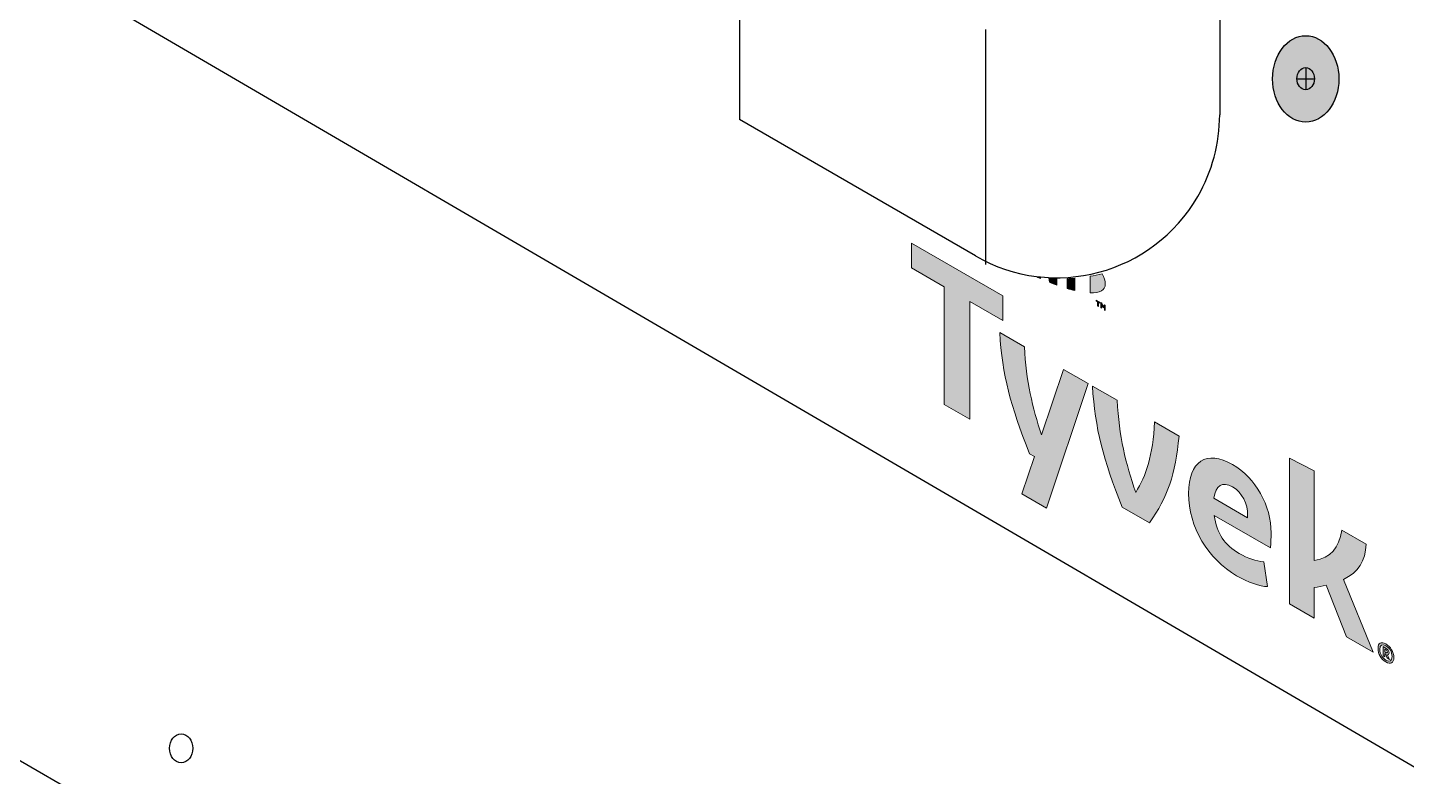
# Model space of a CAD drawing. Header units: inches. Extents: x -24 to 76, y -57 to 19.
# Drawn here: x -12.358 to -10.24, y 8.124 to 9.274 of the extents above; entities that cross this region are included whole.
import ezdxf

# ---------------------------------------------------------------- set-up
doc = ezdxf.new("R2010")
doc.units = ezdxf.units.IN
doc.header["$MEASUREMENT"] = 0
for name, color, linetype, lineweight in [('G-ANNO-TTLB', 7, 'Continuous', 0), ('TYVEK', 7, 'Continuous', 0), ('WALL SCRATCH', 7, 'Continuous', 0), ('X-REF - TRACED', 7, 'Continuous', 0)]:
    doc.layers.add(name, color=color, linetype=linetype, lineweight=lineweight)

# ---------------------------------------------------------------- blocks, each defined once
blk = doc.blocks.new('Block_94')
at = {"layer": 'WALL SCRATCH', "true_color": 0x003b71, "transparency": 33554687}
h = blk.add_hatch(color=156, dxfattribs=at)
h.dxf.hatch_style = 2
edge = h.paths.add_edge_path()
edge.add_ellipse((-10.3948, 9.195), major_axis=(0, 0.0664), ratio=0.766948, start_angle=0, end_angle=360)
at = {"layer": 'WALL SCRATCH', "color": 18, "lineweight": 25, "true_color": 0x080808}
for p, q in [((-10.3948, 9.2125), (-10.3948, 9.1783)), ((-10.4084, 9.1954), (-10.3813, 9.1954))]:
    blk.add_line(p, q, dxfattribs=at)
at = {"layer": 'WALL SCRATCH', "color": 8, "lineweight": 25, "true_color": 0x808080}
blk.add_lwpolyline([(-10.402, 9.124)], dxfattribs=at)
at = {"layer": 'WALL SCRATCH', "color": 18, "lineweight": 25, "true_color": 0x000000}
blk.add_ellipse((-10.3948, 9.195), major_axis=(0, 0.0664), ratio=0.766948, dxfattribs=at)
at = {"layer": 'WALL SCRATCH', "color": 18, "lineweight": 25, "true_color": 0x080808}
blk.add_ellipse((-10.3948, 9.1954), major_axis=(0, 0.0171), ratio=0.788846, dxfattribs=at)
blk = doc.blocks.new('Block_91')
at = {"layer": 'WALL SCRATCH'}
blk.add_blockref('Block_94', (0, 0), dxfattribs=at)
blk = doc.blocks.new('Block_86')
at = {"layer": 'WALL SCRATCH'}
blk.add_blockref('Block_91', (0, 0), dxfattribs=at)
blk = doc.blocks.new('Block_401')
at = {"layer": 'X-REF - TRACED', "true_color": 0x848484, "transparency": 33554687}
h = blk.add_hatch(color=252, dxfattribs=at)
h.dxf.hatch_style = 2
edge = h.paths.add_edge_path()
edge.add_spline(control_points=[(-10.7025, 8.8805), (-10.7025, 8.8704), (-10.7109, 8.8659), (-10.7258, 8.8665), (-10.7258, 8.8665), (-10.7258, 8.8921), (-10.7258, 8.8921), (-10.7196, 8.893), (-10.7134, 8.8944), (-10.7073, 8.8959), (-10.7041, 8.8901), (-10.7025, 8.8848), (-10.7025, 8.8805)], knot_values=[0, 0, 0, 0, 1, 1, 1, 2, 2, 2, 3, 3, 3, 4, 4, 4, 4], degree=3, periodic=0)
h = blk.add_hatch(color=252, dxfattribs=at)
h.dxf.hatch_style = 2
edge = h.paths.add_edge_path()
edge.add_spline(control_points=[(-10.8076, 8.8909), (-10.8058, 8.8907), (-10.8041, 8.8904), (-10.8023, 8.8902), (-10.8023, 8.8902), (-10.8023, 8.8886), (-10.8023, 8.8886), (-10.8037, 8.8891), (-10.8057, 8.89), (-10.8076, 8.8909)], knot_values=[0, 0, 0, 0, 1, 1, 1, 2, 2, 2, 3, 3, 3, 3], degree=3, periodic=0)
h = blk.add_hatch(color=252, dxfattribs=at)
h.dxf.hatch_style = 2
edge = h.paths.add_edge_path()
edge.add_spline(control_points=[(-10.7769, 8.8882), (-10.7769, 8.8882), (-10.7769, 8.8784), (-10.7769, 8.8784), (-10.78, 8.8796), (-10.7848, 8.8814), (-10.788, 8.8827), (-10.788, 8.8827), (-10.7894, 8.8889), (-10.7894, 8.8889), (-10.7853, 8.8884), (-10.7811, 8.8883), (-10.7769, 8.8882)], knot_values=[0, 0, 0, 0, 1, 1, 1, 2, 2, 2, 3, 3, 3, 4, 4, 4, 4], degree=3, periodic=0)
h = blk.add_hatch(color=252, dxfattribs=at)
h.dxf.hatch_style = 2
edge = h.paths.add_edge_path()
edge.add_spline(control_points=[(-10.7493, 8.889), (-10.7493, 8.889), (-10.7493, 8.87), (-10.7493, 8.87), (-10.7528, 8.8709), (-10.7582, 8.8723), (-10.7609, 8.8732), (-10.7609, 8.8732), (-10.7609, 8.8883), (-10.7609, 8.8883), (-10.7571, 8.8883), (-10.7532, 8.8886), (-10.7493, 8.889)], knot_values=[0, 0, 0, 0, 1, 1, 1, 2, 2, 2, 3, 3, 3, 4, 4, 4, 4], degree=3, periodic=0)
h = blk.add_hatch(color=252, dxfattribs=at)
h.dxf.hatch_style = 2
edge = h.paths.add_edge_path()
edge.add_spline(control_points=[(-10.7165, 8.8555), (-10.7165, 8.8555), (-10.7165, 8.8541), (-10.7165, 8.8541), (-10.7165, 8.8541), (-10.7143, 8.853), (-10.7143, 8.853), (-10.7143, 8.853), (-10.7143, 8.8465), (-10.7143, 8.8465), (-10.7143, 8.8465), (-10.713, 8.8457), (-10.713, 8.8457), (-10.713, 8.8457), (-10.713, 8.8522), (-10.713, 8.8522), (-10.713, 8.8522), (-10.7109, 8.8509), (-10.7109, 8.8509), (-10.7109, 8.8509), (-10.7109, 8.8523), (-10.7109, 8.8523), (-10.7109, 8.8523), (-10.7165, 8.8555), (-10.7165, 8.8555)], knot_values=[0, 0, 0, 0, 1, 1, 1, 2, 2, 2, 3, 3, 3, 4, 4, 4, 5, 5, 5, 6, 6, 6, 7, 7, 7, 8, 8, 8, 8], degree=3, periodic=0)
edge = h.paths.add_edge_path()
edge.add_spline(control_points=[(-10.7039, 8.8483), (-10.7039, 8.8483), (-10.7059, 8.8458), (-10.7059, 8.8458), (-10.7059, 8.8458), (-10.708, 8.8507), (-10.708, 8.8507), (-10.708, 8.8507), (-10.7094, 8.8515), (-10.7094, 8.8515), (-10.7094, 8.8515), (-10.7094, 8.8436), (-10.7094, 8.8436), (-10.7094, 8.8436), (-10.7082, 8.8429), (-10.7082, 8.8429), (-10.7082, 8.8429), (-10.7082, 8.8484), (-10.7082, 8.8484), (-10.7082, 8.8484), (-10.7059, 8.8434), (-10.7059, 8.8434), (-10.7059, 8.8434), (-10.7058, 8.8434), (-10.7058, 8.8434), (-10.7058, 8.8434), (-10.7037, 8.8459), (-10.7037, 8.8459), (-10.7037, 8.8459), (-10.7037, 8.8404), (-10.7037, 8.8404), (-10.7037, 8.8404), (-10.7025, 8.8396), (-10.7025, 8.8396), (-10.7025, 8.8396), (-10.7025, 8.8475), (-10.7025, 8.8475), (-10.7025, 8.8475), (-10.7039, 8.8483), (-10.7039, 8.8483)], knot_values=[0, 0, 0, 0, 1, 1, 1, 2, 2, 2, 3, 3, 3, 4, 4, 4, 5, 5, 5, 6, 6, 6, 7, 7, 7, 8, 8, 8, 9, 9, 9, 10, 10, 10, 11, 11, 11, 12, 12, 12, 13, 13, 13, 13], degree=3, periodic=0)
at = {"layer": 'X-REF - TRACED'}
for points, knots in [([(-10.7025, 8.8805), (-10.7025, 8.8704), (-10.7109, 8.8659), (-10.7258, 8.8665), (-10.7258, 8.8665), (-10.7258, 8.8921), (-10.7258, 8.8921), (-10.7196, 8.893), (-10.7134, 8.8944), (-10.7073, 8.8959), (-10.7041, 8.8901), (-10.7025, 8.8848), (-10.7025, 8.8805)], [0, 0, 0, 0, 1, 1, 1, 2, 2, 2, 3, 3, 3, 4, 4, 4, 4]), ([(-10.8076, 8.8909), (-10.8058, 8.8907), (-10.8041, 8.8904), (-10.8023, 8.8902), (-10.8023, 8.8902), (-10.8023, 8.8886), (-10.8023, 8.8886), (-10.8037, 8.8891), (-10.8057, 8.89), (-10.8076, 8.8909)], [0, 0, 0, 0, 1, 1, 1, 2, 2, 2, 3, 3, 3, 3]), ([(-10.7769, 8.8882), (-10.7769, 8.8882), (-10.7769, 8.8784), (-10.7769, 8.8784), (-10.78, 8.8796), (-10.7848, 8.8814), (-10.788, 8.8827), (-10.788, 8.8827), (-10.7894, 8.8889), (-10.7894, 8.8889), (-10.7853, 8.8884), (-10.7811, 8.8883), (-10.7769, 8.8882)], [0, 0, 0, 0, 1, 1, 1, 2, 2, 2, 3, 3, 3, 4, 4, 4, 4]), ([(-10.7493, 8.889), (-10.7493, 8.889), (-10.7493, 8.87), (-10.7493, 8.87), (-10.7528, 8.8709), (-10.7582, 8.8723), (-10.7609, 8.8732), (-10.7609, 8.8732), (-10.7609, 8.8883), (-10.7609, 8.8883), (-10.7571, 8.8883), (-10.7532, 8.8886), (-10.7493, 8.889)], [0, 0, 0, 0, 1, 1, 1, 2, 2, 2, 3, 3, 3, 4, 4, 4, 4]), ([(-10.7165, 8.8555), (-10.7165, 8.8555), (-10.7165, 8.8541), (-10.7165, 8.8541), (-10.7165, 8.8541), (-10.7143, 8.853), (-10.7143, 8.853), (-10.7143, 8.853), (-10.7143, 8.8465), (-10.7143, 8.8465), (-10.7143, 8.8465), (-10.713, 8.8457), (-10.713, 8.8457), (-10.713, 8.8457), (-10.713, 8.8522), (-10.713, 8.8522), (-10.713, 8.8522), (-10.7109, 8.8509), (-10.7109, 8.8509), (-10.7109, 8.8509), (-10.7109, 8.8523), (-10.7109, 8.8523), (-10.7109, 8.8523), (-10.7165, 8.8555), (-10.7165, 8.8555)], [0, 0, 0, 0, 1, 1, 1, 2, 2, 2, 3, 3, 3, 4, 4, 4, 5, 5, 5, 6, 6, 6, 7, 7, 7, 8, 8, 8, 8]), ([(-10.7039, 8.8483), (-10.7039, 8.8483), (-10.7059, 8.8458), (-10.7059, 8.8458), (-10.7059, 8.8458), (-10.708, 8.8507), (-10.708, 8.8507), (-10.708, 8.8507), (-10.7094, 8.8515), (-10.7094, 8.8515), (-10.7094, 8.8515), (-10.7094, 8.8436), (-10.7094, 8.8436), (-10.7094, 8.8436), (-10.7082, 8.8429), (-10.7082, 8.8429), (-10.7082, 8.8429), (-10.7082, 8.8484), (-10.7082, 8.8484), (-10.7082, 8.8484), (-10.7059, 8.8434), (-10.7059, 8.8434), (-10.7059, 8.8434), (-10.7058, 8.8434), (-10.7058, 8.8434), (-10.7058, 8.8434), (-10.7037, 8.8459), (-10.7037, 8.8459), (-10.7037, 8.8459), (-10.7037, 8.8404), (-10.7037, 8.8404), (-10.7037, 8.8404), (-10.7025, 8.8396), (-10.7025, 8.8396), (-10.7025, 8.8396), (-10.7025, 8.8475), (-10.7025, 8.8475), (-10.7025, 8.8475), (-10.7039, 8.8483), (-10.7039, 8.8483)], [0, 0, 0, 0, 1, 1, 1, 2, 2, 2, 3, 3, 3, 4, 4, 4, 5, 5, 5, 6, 6, 6, 7, 7, 7, 8, 8, 8, 9, 9, 9, 10, 10, 10, 11, 11, 11, 12, 12, 12, 13, 13, 13, 13])]:
    blk.add_open_spline(points, degree=3, knots=knots, dxfattribs=at)
blk = doc.blocks.new('Block_405')
at = {"layer": 'X-REF - TRACED', "true_color": 0x848484, "transparency": 33554687}
h = blk.add_hatch(color=252, dxfattribs=at)
h.dxf.hatch_style = 2
h.paths.add_polyline_path([(-10.8601, 8.862), (-11.0004, 8.943), (-11.0004, 8.9049), (-10.9498, 8.8757), (-10.9498, 8.6952), (-10.9108, 8.6727), (-10.9108, 8.8532), (-10.8601, 8.8239)])
h = blk.add_hatch(color=252, dxfattribs=at)
h.dxf.hatch_style = 2
edge = h.paths.add_edge_path()
edge.add_spline(control_points=[(-10.6269, 8.6684), (-10.6294, 8.6164), (-10.6397, 8.5861), (-10.6558, 8.5601), (-10.6713, 8.6044), (-10.6814, 8.6464), (-10.6844, 8.7016), (-10.6844, 8.7016), (-10.7223, 8.7234), (-10.7223, 8.7234), (-10.7182, 8.6583), (-10.7059, 8.6109), (-10.6765, 8.5374), (-10.6765, 8.5374), (-10.6348, 8.5134), (-10.6348, 8.5134), (-10.6065, 8.5535), (-10.5948, 8.587), (-10.5893, 8.6467), (-10.5893, 8.6467), (-10.6269, 8.6684), (-10.6269, 8.6684)], knot_values=[0, 0, 0, 0, 1, 1, 1, 2, 2, 2, 3, 3, 3, 4, 4, 4, 5, 5, 5, 6, 6, 6, 7, 7, 7, 7], degree=3, periodic=0)
h = blk.add_hatch(color=252, dxfattribs=at)
h.dxf.hatch_style = 2
edge = h.paths.add_edge_path()
edge.add_spline(control_points=[(-10.4839, 8.5212), (-10.4839, 8.5212), (-10.5357, 8.5511), (-10.5357, 8.5511), (-10.5332, 8.5708), (-10.5229, 8.5777), (-10.5071, 8.5686), (-10.4921, 8.56), (-10.4839, 8.5423), (-10.4839, 8.525), (-10.4839, 8.525), (-10.4839, 8.5212), (-10.4839, 8.5212)], knot_values=[0, 0, 0, 0, 1, 1, 1, 2, 2, 2, 3, 3, 3, 4, 4, 4, 4], degree=3, periodic=0)
edge = h.paths.add_edge_path()
edge.add_spline(control_points=[(-10.4479, 8.4979), (-10.4479, 8.5397), (-10.4714, 8.5823), (-10.5071, 8.6029), (-10.5471, 8.6261), (-10.5747, 8.6082), (-10.5747, 8.5586), (-10.5747, 8.5068), (-10.5447, 8.4576), (-10.5008, 8.4322), (-10.4829, 8.4219), (-10.4651, 8.4159), (-10.4532, 8.4154), (-10.4532, 8.4154), (-10.4591, 8.4534), (-10.4591, 8.4534), (-10.4708, 8.4546), (-10.4836, 8.4586), (-10.4971, 8.4662), (-10.5187, 8.4789), (-10.5316, 8.4975), (-10.5351, 8.5246), (-10.5351, 8.5246), (-10.449, 8.4748), (-10.449, 8.4748), (-10.4484, 8.4807), (-10.4479, 8.4886), (-10.4479, 8.4979)], knot_values=[0, 0, 0, 0, 1, 1, 1, 2, 2, 2, 3, 3, 3, 4, 4, 4, 5, 5, 5, 6, 6, 6, 7, 7, 7, 8, 8, 8, 9, 9, 9, 9], degree=3, periodic=0)
h = blk.add_hatch(color=252, dxfattribs=at)
h.dxf.hatch_style = 2
edge = h.paths.add_edge_path()
edge.add_spline(control_points=[(-10.3365, 8.4264), (-10.3147, 8.4372), (-10.3028, 8.4544), (-10.3019, 8.4808), (-10.3019, 8.4808), (-10.3393, 8.5023), (-10.3393, 8.5023), (-10.3436, 8.4746), (-10.3562, 8.4598), (-10.3818, 8.4557), (-10.3818, 8.4557), (-10.3818, 8.5933), (-10.3818, 8.5933), (-10.3818, 8.5933), (-10.4194, 8.6129), (-10.4194, 8.6129), (-10.4194, 8.6129), (-10.4194, 8.389), (-10.4194, 8.389), (-10.4194, 8.389), (-10.3818, 8.3672), (-10.3818, 8.3672), (-10.3818, 8.3672), (-10.3818, 8.4141), (-10.3818, 8.4141), (-10.3753, 8.415), (-10.3693, 8.4162), (-10.3634, 8.4176), (-10.3634, 8.4176), (-10.3322, 8.3386), (-10.3322, 8.3386), (-10.3322, 8.3386), (-10.2914, 8.315), (-10.2914, 8.315), (-10.2914, 8.315), (-10.3365, 8.4264), (-10.3365, 8.4264)], knot_values=[0, 0, 0, 0, 1, 1, 1, 2, 2, 2, 3, 3, 3, 4, 4, 4, 5, 5, 5, 6, 6, 6, 7, 7, 7, 8, 8, 8, 9, 9, 9, 10, 10, 10, 11, 11, 11, 12, 12, 12, 12], degree=3, periodic=0)
at = {"layer": 'X-REF - TRACED'}
blk.add_lwpolyline([(-10.8601, 8.862), (-11.0004, 8.943), (-11.0004, 8.9049), (-10.9498, 8.8757), (-10.9498, 8.6952), (-10.9108, 8.6727), (-10.9108, 8.8532), (-10.8601, 8.8239)], close=True, dxfattribs=at)
for points, knots in [([(-10.6269, 8.6684), (-10.6294, 8.6164), (-10.6397, 8.5861), (-10.6558, 8.5601), (-10.6713, 8.6044), (-10.6814, 8.6464), (-10.6844, 8.7016), (-10.6844, 8.7016), (-10.7223, 8.7234), (-10.7223, 8.7234), (-10.7182, 8.6583), (-10.7059, 8.6109), (-10.6765, 8.5374), (-10.6765, 8.5374), (-10.6348, 8.5134), (-10.6348, 8.5134), (-10.6065, 8.5535), (-10.5948, 8.587), (-10.5893, 8.6467), (-10.5893, 8.6467), (-10.6269, 8.6684), (-10.6269, 8.6684)], [0, 0, 0, 0, 1, 1, 1, 2, 2, 2, 3, 3, 3, 4, 4, 4, 5, 5, 5, 6, 6, 6, 7, 7, 7, 7]), ([(-10.4479, 8.4979), (-10.4479, 8.5397), (-10.4714, 8.5823), (-10.5071, 8.6029), (-10.5471, 8.6261), (-10.5747, 8.6082), (-10.5747, 8.5586), (-10.5747, 8.5068), (-10.5447, 8.4576), (-10.5008, 8.4322), (-10.4829, 8.4219), (-10.4651, 8.4159), (-10.4532, 8.4154), (-10.4532, 8.4154), (-10.4591, 8.4534), (-10.4591, 8.4534), (-10.4708, 8.4546), (-10.4836, 8.4586), (-10.4971, 8.4662), (-10.5187, 8.4789), (-10.5316, 8.4975), (-10.5351, 8.5246), (-10.5351, 8.5246), (-10.449, 8.4748), (-10.449, 8.4748), (-10.4484, 8.4807), (-10.4479, 8.4886), (-10.4479, 8.4979)], [0, 0, 0, 0, 1, 1, 1, 2, 2, 2, 3, 3, 3, 4, 4, 4, 5, 5, 5, 6, 6, 6, 7, 7, 7, 8, 8, 8, 9, 9, 9, 9]), ([(-10.3365, 8.4264), (-10.3147, 8.4372), (-10.3028, 8.4544), (-10.3019, 8.4808), (-10.3019, 8.4808), (-10.3393, 8.5023), (-10.3393, 8.5023), (-10.3436, 8.4746), (-10.3562, 8.4598), (-10.3818, 8.4557), (-10.3818, 8.4557), (-10.3818, 8.5933), (-10.3818, 8.5933), (-10.3818, 8.5933), (-10.4194, 8.6129), (-10.4194, 8.6129), (-10.4194, 8.6129), (-10.4194, 8.389), (-10.4194, 8.389), (-10.4194, 8.389), (-10.3818, 8.3672), (-10.3818, 8.3672), (-10.3818, 8.3672), (-10.3818, 8.4141), (-10.3818, 8.4141), (-10.3753, 8.415), (-10.3693, 8.4162), (-10.3634, 8.4176), (-10.3634, 8.4176), (-10.3322, 8.3386), (-10.3322, 8.3386), (-10.3322, 8.3386), (-10.2914, 8.315), (-10.2914, 8.315), (-10.2914, 8.315), (-10.3365, 8.4264), (-10.3365, 8.4264)], [0, 0, 0, 0, 1, 1, 1, 2, 2, 2, 3, 3, 3, 4, 4, 4, 5, 5, 5, 6, 6, 6, 7, 7, 7, 8, 8, 8, 9, 9, 9, 10, 10, 10, 11, 11, 11, 12, 12, 12, 12]), ([(-10.4839, 8.5212), (-10.4839, 8.5212), (-10.5357, 8.5511), (-10.5357, 8.5511), (-10.5332, 8.5708), (-10.5229, 8.5777), (-10.5071, 8.5686), (-10.4921, 8.56), (-10.4839, 8.5423), (-10.4839, 8.525), (-10.4839, 8.525), (-10.4839, 8.5212), (-10.4839, 8.5212)], [0, 0, 0, 0, 1, 1, 1, 2, 2, 2, 3, 3, 3, 4, 4, 4, 4])]:
    blk.add_open_spline(points, degree=3, knots=knots, dxfattribs=at)
blk = doc.blocks.new('Block_404')
at = {"layer": 'X-REF - TRACED', "true_color": 0x848484, "transparency": 33554687}
h = blk.add_hatch(color=252, dxfattribs=at)
h.dxf.hatch_style = 2
edge = h.paths.add_edge_path()
edge.add_spline(control_points=[(-10.7665, 8.749), (-10.7665, 8.749), (-10.8003, 8.6483), (-10.8003, 8.6483), (-10.8146, 8.6904), (-10.824, 8.7311), (-10.8268, 8.7838), (-10.8268, 8.7838), (-10.8647, 8.8056), (-10.8647, 8.8056), (-10.8606, 8.7405), (-10.8483, 8.6932), (-10.8189, 8.6196), (-10.8189, 8.6196), (-10.8114, 8.6153), (-10.8114, 8.6153), (-10.8114, 8.6153), (-10.8306, 8.5577), (-10.8306, 8.5577), (-10.8306, 8.5577), (-10.793, 8.536), (-10.793, 8.536), (-10.793, 8.536), (-10.7289, 8.7273), (-10.7289, 8.7273), (-10.7289, 8.7273), (-10.7665, 8.749), (-10.7665, 8.749)], knot_values=[0, 0, 0, 0, 1, 1, 1, 2, 2, 2, 3, 3, 3, 4, 4, 4, 5, 5, 5, 6, 6, 6, 7, 7, 7, 8, 8, 8, 9, 9, 9, 9], degree=3, periodic=0)
at = {"layer": 'X-REF - TRACED'}
blk.add_open_spline([(-10.7665, 8.749), (-10.7665, 8.749), (-10.8003, 8.6483), (-10.8003, 8.6483), (-10.8146, 8.6904), (-10.824, 8.7311), (-10.8268, 8.7838), (-10.8268, 8.7838), (-10.8647, 8.8056), (-10.8647, 8.8056), (-10.8606, 8.7405), (-10.8483, 8.6932), (-10.8189, 8.6196), (-10.8189, 8.6196), (-10.8114, 8.6153), (-10.8114, 8.6153), (-10.8114, 8.6153), (-10.8306, 8.5577), (-10.8306, 8.5577), (-10.8306, 8.5577), (-10.793, 8.536), (-10.793, 8.536), (-10.793, 8.536), (-10.7289, 8.7273), (-10.7289, 8.7273), (-10.7289, 8.7273), (-10.7665, 8.749), (-10.7665, 8.749)], degree=3, knots=[0, 0, 0, 0, 1, 1, 1, 2, 2, 2, 3, 3, 3, 4, 4, 4, 5, 5, 5, 6, 6, 6, 7, 7, 7, 8, 8, 8, 9, 9, 9, 9], dxfattribs=at)
blk.add_blockref('Block_405', (0, 0), dxfattribs=at)
blk = doc.blocks.new('Block_406')
at = {"layer": 'X-REF - TRACED', "true_color": 0x848484, "transparency": 33554687}
h = blk.add_hatch(color=252, dxfattribs=at)
h.dxf.hatch_style = 2
edge = h.paths.add_edge_path()
edge.add_spline(control_points=[(-10.2718, 8.3144), (-10.2718, 8.3144), (-10.2733, 8.3152), (-10.2733, 8.3152), (-10.2733, 8.3152), (-10.2733, 8.3194), (-10.2733, 8.3194), (-10.2733, 8.3194), (-10.2718, 8.3184), (-10.2718, 8.3184), (-10.2703, 8.3176), (-10.2694, 8.3166), (-10.2694, 8.315), (-10.2694, 8.3134), (-10.2703, 8.3134), (-10.2718, 8.3144)], knot_values=[0, 0, 0, 0, 1, 1, 1, 2, 2, 2, 3, 3, 3, 4, 4, 4, 5, 5, 5, 5], degree=3, periodic=0)
edge = h.paths.add_edge_path()
edge.add_spline(control_points=[(-10.2668, 8.3136), (-10.2668, 8.3165), (-10.2684, 8.3191), (-10.2718, 8.3211), (-10.2718, 8.3211), (-10.2759, 8.3234), (-10.2759, 8.3234), (-10.2759, 8.3234), (-10.2759, 8.3094), (-10.2759, 8.3094), (-10.2759, 8.3094), (-10.2733, 8.3077), (-10.2733, 8.3077), (-10.2733, 8.3077), (-10.2733, 8.3127), (-10.2733, 8.3127), (-10.2733, 8.3127), (-10.2719, 8.3119), (-10.2719, 8.3119), (-10.2712, 8.3098), (-10.2703, 8.3077), (-10.2691, 8.3054), (-10.2691, 8.3054), (-10.2659, 8.3036), (-10.2659, 8.3036), (-10.2673, 8.3062), (-10.2684, 8.3086), (-10.2691, 8.3108), (-10.2676, 8.3107), (-10.2668, 8.3116), (-10.2668, 8.3136)], knot_values=[0, 0, 0, 0, 1, 1, 1, 2, 2, 2, 3, 3, 3, 4, 4, 4, 5, 5, 5, 6, 6, 6, 7, 7, 7, 8, 8, 8, 9, 9, 9, 10, 10, 10, 10], degree=3, periodic=0)
edge = h.paths.add_edge_path()
edge.add_spline(control_points=[(-10.2716, 8.3026), (-10.2775, 8.3061), (-10.2809, 8.3119), (-10.2809, 8.319), (-10.2809, 8.3261), (-10.2775, 8.328), (-10.2716, 8.3246), (-10.2657, 8.3212), (-10.2622, 8.3152), (-10.2622, 8.3083), (-10.2622, 8.3012), (-10.2657, 8.2993), (-10.2716, 8.3026)], knot_values=[0, 0, 0, 0, 1, 1, 1, 2, 2, 2, 3, 3, 3, 4, 4, 4, 4], degree=3, periodic=0)
edge = h.paths.add_edge_path()
edge.add_spline(control_points=[(-10.2716, 8.3275), (-10.2789, 8.3316), (-10.2837, 8.329), (-10.2837, 8.3207), (-10.2837, 8.3122), (-10.279, 8.3041), (-10.2716, 8.2998), (-10.2643, 8.2957), (-10.2594, 8.2982), (-10.2594, 8.3066), (-10.2594, 8.3151), (-10.2643, 8.3232), (-10.2716, 8.3275)], knot_values=[0, 0, 0, 0, 1, 1, 1, 2, 2, 2, 3, 3, 3, 4, 4, 4, 4], degree=3, periodic=0)
edge = h.paths.add_edge_path()
edge.add_spline(control_points=[(-10.2718, 8.3144), (-10.2718, 8.3144), (-10.2733, 8.3152), (-10.2733, 8.3152), (-10.2733, 8.3152), (-10.2733, 8.3194), (-10.2733, 8.3194), (-10.2733, 8.3194), (-10.2718, 8.3184), (-10.2718, 8.3184), (-10.2703, 8.3176), (-10.2694, 8.3166), (-10.2694, 8.315), (-10.2694, 8.3134), (-10.2703, 8.3134), (-10.2718, 8.3144)], knot_values=[0, 0, 0, 0, 1, 1, 1, 2, 2, 2, 3, 3, 3, 4, 4, 4, 5, 5, 5, 5], degree=3, periodic=0)
edge = h.paths.add_edge_path()
edge.add_spline(control_points=[(-10.2691, 8.3108), (-10.2676, 8.3107), (-10.2668, 8.3116), (-10.2668, 8.3136), (-10.2668, 8.3165), (-10.2684, 8.3191), (-10.2718, 8.3211), (-10.2718, 8.3211), (-10.2759, 8.3234), (-10.2759, 8.3234), (-10.2759, 8.3234), (-10.2759, 8.3094), (-10.2759, 8.3094), (-10.2759, 8.3094), (-10.2733, 8.3077), (-10.2733, 8.3077), (-10.2733, 8.3077), (-10.2733, 8.3127), (-10.2733, 8.3127), (-10.2733, 8.3127), (-10.2719, 8.3119), (-10.2719, 8.3119), (-10.2712, 8.3098), (-10.2703, 8.3077), (-10.2691, 8.3054), (-10.2691, 8.3054), (-10.2659, 8.3036), (-10.2659, 8.3036), (-10.2673, 8.3062), (-10.2684, 8.3086), (-10.2691, 8.3108)], knot_values=[0, 0, 0, 0, 1, 1, 1, 2, 2, 2, 3, 3, 3, 4, 4, 4, 5, 5, 5, 6, 6, 6, 7, 7, 7, 8, 8, 8, 9, 9, 9, 10, 10, 10, 10], degree=3, periodic=0)
edge = h.paths.add_edge_path()
edge.add_spline(control_points=[(-10.2718, 8.3144), (-10.2718, 8.3144), (-10.2733, 8.3152), (-10.2733, 8.3152), (-10.2733, 8.3152), (-10.2733, 8.3194), (-10.2733, 8.3194), (-10.2733, 8.3194), (-10.2718, 8.3184), (-10.2718, 8.3184), (-10.2703, 8.3176), (-10.2694, 8.3166), (-10.2694, 8.315), (-10.2694, 8.3134), (-10.2703, 8.3134), (-10.2718, 8.3144)], knot_values=[0, 0, 0, 0, 1, 1, 1, 2, 2, 2, 3, 3, 3, 4, 4, 4, 5, 5, 5, 5], degree=3, periodic=0)
edge = h.paths.add_edge_path()
edge.add_spline(control_points=[(-10.2691, 8.3108), (-10.2676, 8.3107), (-10.2668, 8.3116), (-10.2668, 8.3136), (-10.2668, 8.3165), (-10.2684, 8.3191), (-10.2718, 8.3211), (-10.2718, 8.3211), (-10.2759, 8.3234), (-10.2759, 8.3234), (-10.2759, 8.3234), (-10.2759, 8.3094), (-10.2759, 8.3094), (-10.2759, 8.3094), (-10.2733, 8.3077), (-10.2733, 8.3077), (-10.2733, 8.3077), (-10.2733, 8.3127), (-10.2733, 8.3127), (-10.2733, 8.3127), (-10.2719, 8.3119), (-10.2719, 8.3119), (-10.2712, 8.3098), (-10.2703, 8.3077), (-10.2691, 8.3054), (-10.2691, 8.3054), (-10.2659, 8.3036), (-10.2659, 8.3036), (-10.2673, 8.3062), (-10.2684, 8.3086), (-10.2691, 8.3108)], knot_values=[0, 0, 0, 0, 1, 1, 1, 2, 2, 2, 3, 3, 3, 4, 4, 4, 5, 5, 5, 6, 6, 6, 7, 7, 7, 8, 8, 8, 9, 9, 9, 10, 10, 10, 10], degree=3, periodic=0)
at = {"layer": 'X-REF - TRACED'}
for points, knots in [([(-10.2716, 8.3275), (-10.2789, 8.3316), (-10.2837, 8.329), (-10.2837, 8.3207), (-10.2837, 8.3122), (-10.279, 8.3041), (-10.2716, 8.2998), (-10.2643, 8.2957), (-10.2594, 8.2982), (-10.2594, 8.3066), (-10.2594, 8.3151), (-10.2643, 8.3232), (-10.2716, 8.3275)], [0, 0, 0, 0, 1, 1, 1, 2, 2, 2, 3, 3, 3, 4, 4, 4, 4]), ([(-10.2716, 8.3026), (-10.2775, 8.3061), (-10.2809, 8.3119), (-10.2809, 8.319), (-10.2809, 8.3261), (-10.2775, 8.328), (-10.2716, 8.3246), (-10.2657, 8.3212), (-10.2622, 8.3152), (-10.2622, 8.3083), (-10.2622, 8.3012), (-10.2657, 8.2993), (-10.2716, 8.3026)], [0, 0, 0, 0, 1, 1, 1, 2, 2, 2, 3, 3, 3, 4, 4, 4, 4]), ([(-10.2668, 8.3136), (-10.2668, 8.3165), (-10.2684, 8.3191), (-10.2718, 8.3211), (-10.2718, 8.3211), (-10.2759, 8.3234), (-10.2759, 8.3234), (-10.2759, 8.3234), (-10.2759, 8.3094), (-10.2759, 8.3094), (-10.2759, 8.3094), (-10.2733, 8.3077), (-10.2733, 8.3077), (-10.2733, 8.3077), (-10.2733, 8.3127), (-10.2733, 8.3127), (-10.2733, 8.3127), (-10.2719, 8.3119), (-10.2719, 8.3119), (-10.2712, 8.3098), (-10.2703, 8.3077), (-10.2691, 8.3054), (-10.2691, 8.3054), (-10.2659, 8.3036), (-10.2659, 8.3036), (-10.2673, 8.3062), (-10.2684, 8.3086), (-10.2691, 8.3108), (-10.2676, 8.3107), (-10.2668, 8.3116), (-10.2668, 8.3136)], [0, 0, 0, 0, 1, 1, 1, 2, 2, 2, 3, 3, 3, 4, 4, 4, 5, 5, 5, 6, 6, 6, 7, 7, 7, 8, 8, 8, 9, 9, 9, 10, 10, 10, 10]), ([(-10.2691, 8.3108), (-10.2676, 8.3107), (-10.2668, 8.3116), (-10.2668, 8.3136), (-10.2668, 8.3165), (-10.2684, 8.3191), (-10.2718, 8.3211), (-10.2718, 8.3211), (-10.2759, 8.3234), (-10.2759, 8.3234), (-10.2759, 8.3234), (-10.2759, 8.3094), (-10.2759, 8.3094), (-10.2759, 8.3094), (-10.2733, 8.3077), (-10.2733, 8.3077), (-10.2733, 8.3077), (-10.2733, 8.3127), (-10.2733, 8.3127), (-10.2733, 8.3127), (-10.2719, 8.3119), (-10.2719, 8.3119), (-10.2712, 8.3098), (-10.2703, 8.3077), (-10.2691, 8.3054), (-10.2691, 8.3054), (-10.2659, 8.3036), (-10.2659, 8.3036), (-10.2673, 8.3062), (-10.2684, 8.3086), (-10.2691, 8.3108)], [0, 0, 0, 0, 1, 1, 1, 2, 2, 2, 3, 3, 3, 4, 4, 4, 5, 5, 5, 6, 6, 6, 7, 7, 7, 8, 8, 8, 9, 9, 9, 10, 10, 10, 10]), ([(-10.2691, 8.3108), (-10.2676, 8.3107), (-10.2668, 8.3116), (-10.2668, 8.3136), (-10.2668, 8.3165), (-10.2684, 8.3191), (-10.2718, 8.3211), (-10.2718, 8.3211), (-10.2759, 8.3234), (-10.2759, 8.3234), (-10.2759, 8.3234), (-10.2759, 8.3094), (-10.2759, 8.3094), (-10.2759, 8.3094), (-10.2733, 8.3077), (-10.2733, 8.3077), (-10.2733, 8.3077), (-10.2733, 8.3127), (-10.2733, 8.3127), (-10.2733, 8.3127), (-10.2719, 8.3119), (-10.2719, 8.3119), (-10.2712, 8.3098), (-10.2703, 8.3077), (-10.2691, 8.3054), (-10.2691, 8.3054), (-10.2659, 8.3036), (-10.2659, 8.3036), (-10.2673, 8.3062), (-10.2684, 8.3086), (-10.2691, 8.3108)], [0, 0, 0, 0, 1, 1, 1, 2, 2, 2, 3, 3, 3, 4, 4, 4, 5, 5, 5, 6, 6, 6, 7, 7, 7, 8, 8, 8, 9, 9, 9, 10, 10, 10, 10]), ([(-10.2718, 8.3144), (-10.2718, 8.3144), (-10.2733, 8.3152), (-10.2733, 8.3152), (-10.2733, 8.3152), (-10.2733, 8.3194), (-10.2733, 8.3194), (-10.2733, 8.3194), (-10.2718, 8.3184), (-10.2718, 8.3184), (-10.2703, 8.3176), (-10.2694, 8.3166), (-10.2694, 8.315), (-10.2694, 8.3134), (-10.2703, 8.3134), (-10.2718, 8.3144)], [0, 0, 0, 0, 1, 1, 1, 2, 2, 2, 3, 3, 3, 4, 4, 4, 5, 5, 5, 5]), ([(-10.2718, 8.3144), (-10.2718, 8.3144), (-10.2733, 8.3152), (-10.2733, 8.3152), (-10.2733, 8.3152), (-10.2733, 8.3194), (-10.2733, 8.3194), (-10.2733, 8.3194), (-10.2718, 8.3184), (-10.2718, 8.3184), (-10.2703, 8.3176), (-10.2694, 8.3166), (-10.2694, 8.315), (-10.2694, 8.3134), (-10.2703, 8.3134), (-10.2718, 8.3144)], [0, 0, 0, 0, 1, 1, 1, 2, 2, 2, 3, 3, 3, 4, 4, 4, 5, 5, 5, 5]), ([(-10.2718, 8.3144), (-10.2718, 8.3144), (-10.2733, 8.3152), (-10.2733, 8.3152), (-10.2733, 8.3152), (-10.2733, 8.3194), (-10.2733, 8.3194), (-10.2733, 8.3194), (-10.2718, 8.3184), (-10.2718, 8.3184), (-10.2703, 8.3176), (-10.2694, 8.3166), (-10.2694, 8.315), (-10.2694, 8.3134), (-10.2703, 8.3134), (-10.2718, 8.3144)], [0, 0, 0, 0, 1, 1, 1, 2, 2, 2, 3, 3, 3, 4, 4, 4, 5, 5, 5, 5])]:
    blk.add_open_spline(points, degree=3, knots=knots, dxfattribs=at)
blk = doc.blocks.new('Block_403')
at = {"layer": 'X-REF - TRACED'}
for name in ['Block_404', 'Block_406']:
    blk.add_blockref(name, (0, 0), dxfattribs=at)
blk = doc.blocks.new('Block_402')
at = {"layer": 'X-REF - TRACED'}
blk.add_blockref('Block_403', (0, 0), dxfattribs=at)
blk = doc.blocks.new('Block_400')
at = {"layer": 'X-REF - TRACED'}
for name in ['Block_402', 'Block_401']:
    blk.add_blockref(name, (0, 0), dxfattribs=at)

msp = doc.modelspace()

# ---------------------------------------------------------------- hatches: boundary and pattern name
at = {"layer": 'G-ANNO-TTLB', "true_color": 0xff00ff, "transparency": 33554687}
h = msp.add_hatch(color=6, dxfattribs=at)
edge = h.paths.add_edge_path()
edge.add_spline(control_points=[(19.9156, -15.0652), (19.9156, -15.0652), (-20.7721, -15.0652), (-20.7721, -15.0652), (-20.7721, -15.0652), (-20.7721, 19.0598), (-20.7721, 19.0598), (-20.7721, 19.0598), (19.9156, 19.0598), (19.9156, 19.0598), (19.9156, 19.0598), (19.9156, -15.0652), (19.9156, -15.0652)], knot_values=[0, 0, 0, 0, 1, 1, 1, 2, 2, 2, 3, 3, 3, 4, 4, 4, 4], degree=3, periodic=0)
edge = h.paths.add_edge_path()
edge.add_spline(control_points=[(-20.6471, 18.9348), (-20.6471, 18.9348), (-20.6471, -14.9402), (-20.6471, -14.9402), (-20.6471, -14.9402), (19.7906, -14.9402), (19.7906, -14.9402), (19.7906, -14.9402), (19.7906, 18.9348), (19.7906, 18.9348), (19.7906, 18.9348), (-20.6471, 18.9348), (-20.6471, 18.9348)], knot_values=[0, 0, 0, 0, 1, 1, 1, 2, 2, 2, 3, 3, 3, 4, 4, 4, 4], degree=3, periodic=0)
edge.add_line((-20.6471, 18.9348), (-20.6471, 18.9348))

# ---------------------------------------------------------------- linework, layer by layer
at = {"layer": 'G-ANNO-TTLB'}
for points in [[(19.9156, -15.0652), (19.9156, -15.0652), (-20.7721, -15.0652), (-20.7721, -15.0652), (-20.7721, -15.0652), (-20.7721, 19.0598), (-20.7721, 19.0598), (-20.7721, 19.0598), (19.9156, 19.0598), (19.9156, 19.0598), (19.9156, 19.0598), (19.9156, -15.0652), (19.9156, -15.0652)], [(-20.6471, 18.9348), (-20.6471, 18.9348), (-20.6471, -14.9402), (-20.6471, -14.9402), (-20.6471, -14.9402), (19.7906, -14.9402), (19.7906, -14.9402), (19.7906, -14.9402), (19.7906, 18.9348), (19.7906, 18.9348), (19.7906, 18.9348), (-20.6471, 18.9348), (-20.6471, 18.9348)]]:
    msp.add_open_spline(points, degree=3, knots=[0, 0, 0, 0, 1, 1, 1, 2, 2, 2, 3, 3, 3, 4, 4, 4, 4], dxfattribs=at)
at = {"layer": 'TYVEK', "color": 4, "lineweight": 25, "true_color": 0x00ffff}
for p, q in [((-10.5269, 9.604), (-10.5269, 9.1397)), ((-11.2641, 9.4937), (-11.2641, 9.1328)), ((-10.8863, 9.2711), (-10.8863, 8.9101)), ((-10.9021, 8.9233), (-11.2641, 9.1328))]:
    msp.add_line(p, q, dxfattribs=at)
msp.add_open_spline([(-10.9021, 8.9233), (-10.7826, 8.8542), (-10.6297, 8.895), (-10.5605, 9.0146), (-10.5385, 9.0526), (-10.5269, 9.0958), (-10.5269, 9.1397)], degree=3, knots=[0, 0, 0, 0, 1, 1, 1, 2, 2, 2, 2], dxfattribs=at)
at = {"layer": 'WALL SCRATCH', "color": 18, "lineweight": 25, "true_color": 0x000000}
msp.add_line((-12.5719, 9.506), (-10.2208, 8.1346), dxfattribs=at)
at = {"layer": 'WALL SCRATCH', "color": 2, "lineweight": 25, "true_color": 0xffff00}
msp.add_line((-13.3713, 8.7286), (-9.6381, 6.5673), dxfattribs=at)
at = {"layer": 'WALL SCRATCH', "color": 252, "lineweight": 25, "true_color": 0x848484}
msp.add_lwpolyline([(-11.0271, 8.747)], dxfattribs=at)
msp.add_ellipse((-12.1218, 8.1672), major_axis=(0, 0.0221), ratio=0.812499, dxfattribs=at)

# ---------------------------------------------------------------- block references
at = {"layer": 'WALL SCRATCH'}
msp.add_blockref('Block_86', (0, 0), dxfattribs=at)
at = {"layer": 'X-REF - TRACED'}
msp.add_blockref('Block_400', (0, 0), dxfattribs=at)

doc.saveas('drawing.dxf')
